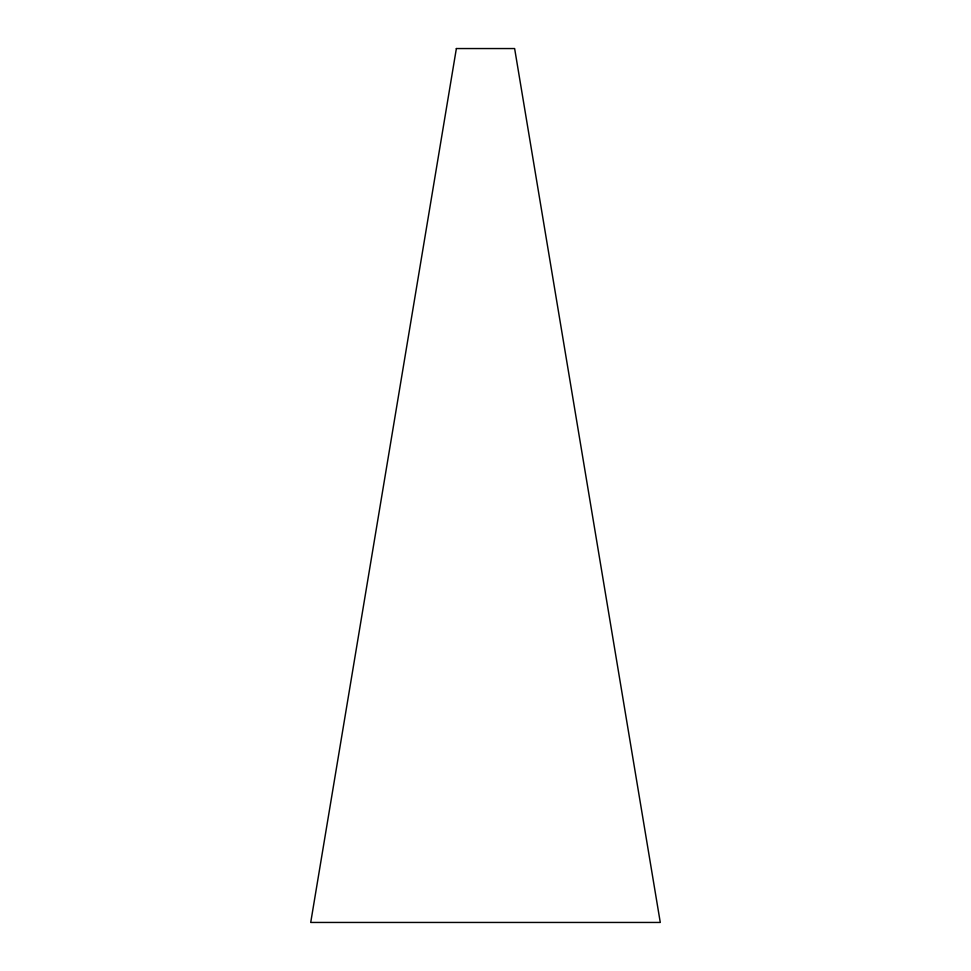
<?xml version="1.0" encoding="UTF-8"?>
<svg xmlns="http://www.w3.org/2000/svg" width="971" height="971" viewBox="0 0 971 971"><rect width="100%" height="100%" fill="white"/><g stroke="black" fill="none" stroke-linecap="round" stroke-linejoin="round"><path stroke-width="1.46" d="M456.37 48.55L310.72 922.45L660.28 922.45L514.63 48.55L456.37 48.55"/></g></svg>
